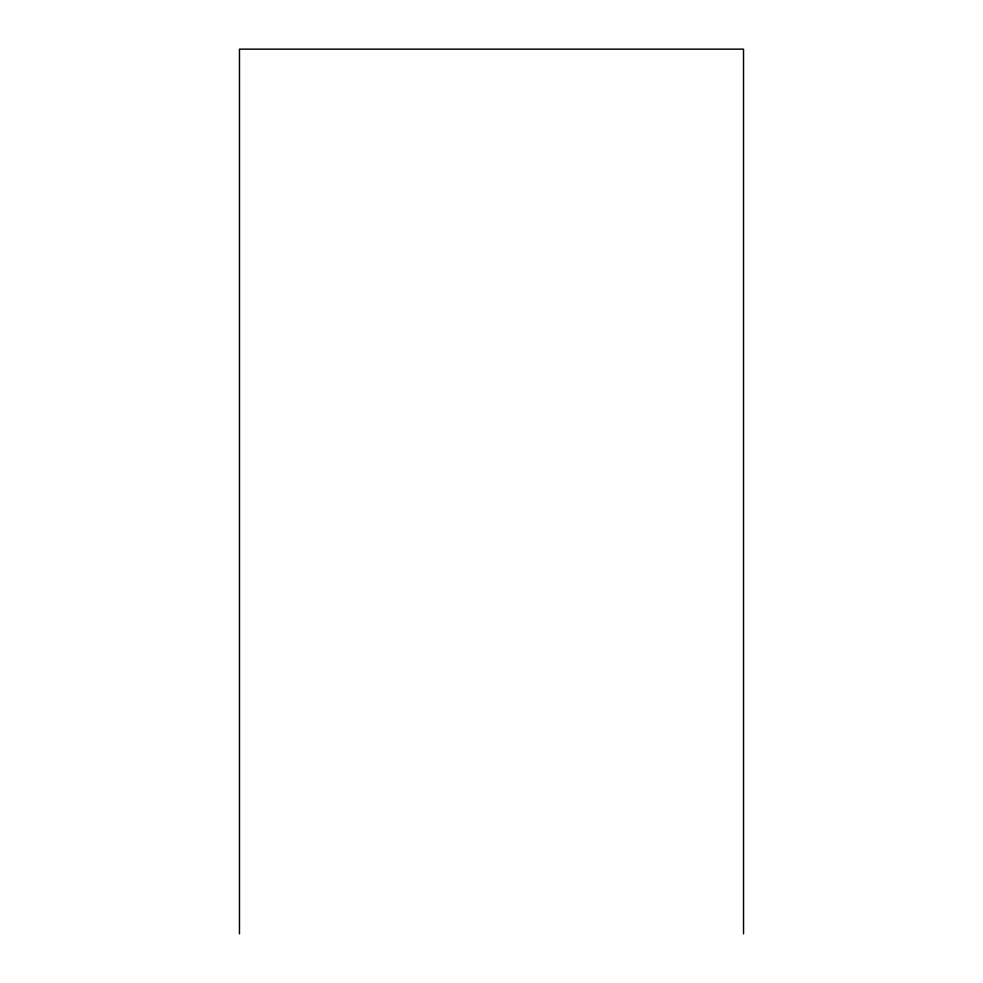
<?xml version="1.0" encoding="UTF-8"?>
<svg xmlns="http://www.w3.org/2000/svg" width="983" height="983" viewBox="0 0 983 983"><rect width="100%" height="100%" fill="white"/><g stroke="black" fill="none" stroke-linecap="round" stroke-linejoin="round"><path stroke-width="1.47" d="M743.529 933.85L743.517 49.15L239.471 49.15L239.471 933.85"/></g></svg>
